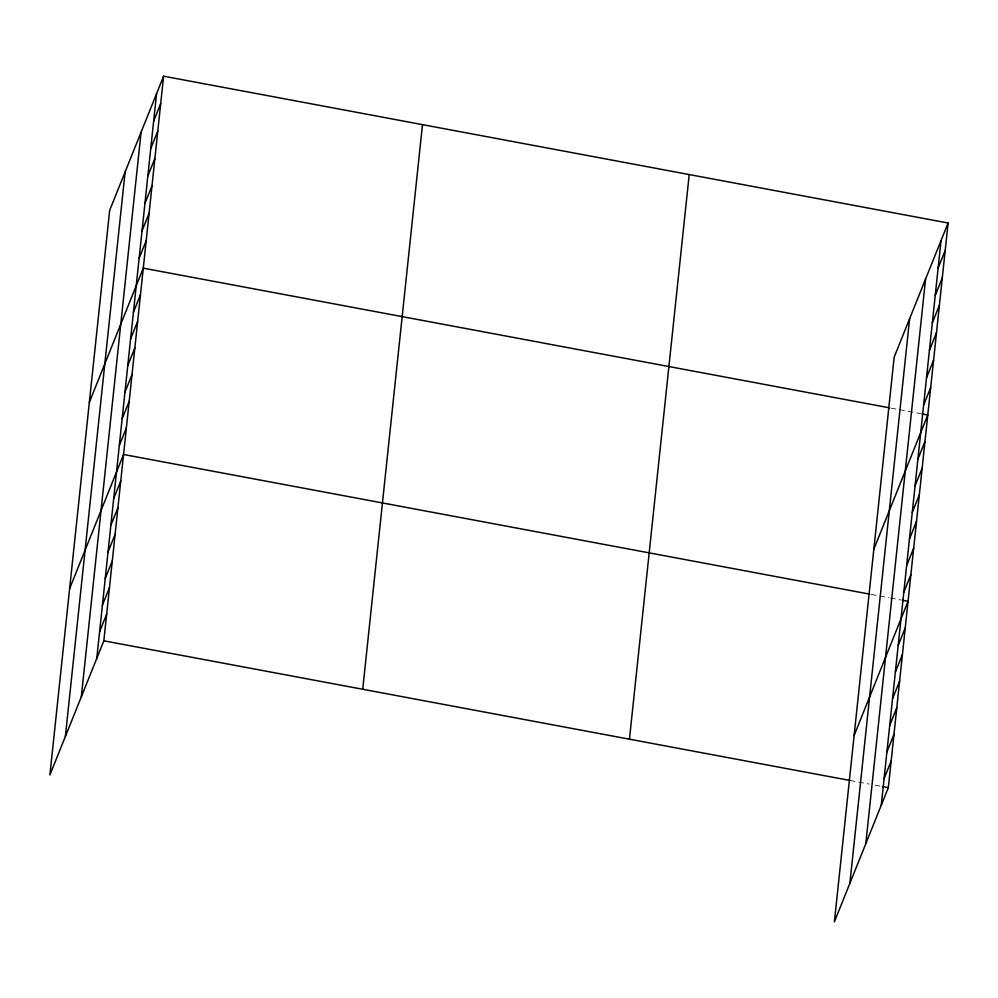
<?xml version="1.0" encoding="UTF-8"?>
<svg xmlns="http://www.w3.org/2000/svg" width="998" height="998" viewBox="0 0 998 998"><rect width="100%" height="100%" fill="white"/><g stroke="black" fill="none" stroke-linecap="round" stroke-linejoin="round"><path stroke-width="0.75" stroke-dasharray="4.99 3.74" d="M891.002 408.107L920.43 413.609M871.279 594.434L888.931 597.74M890.403 598.014L900.707 599.935M850.084 780.486L869.208 784.066M875.096 785.164L880.985 786.262"/><path stroke-width="1.5" d="M65.369 736.499L125.137 171.868M81.312 696.854L141.08 132.223M96.781 658.368L156.549 93.75M163.597 76.185L109.668 210.353L49.9 774.984L103.842 640.816L163.597 76.185L948.1 223.016L888.332 787.647L834.403 921.815L894.158 357.184L948.1 223.016M362.723 689.269L422.491 124.638M629.451 739.194L689.219 174.563M849.872 883.33L909.627 318.699M865.802 843.684L925.57 279.053M881.271 805.199L941.039 240.58M153.642 121.17L160.703 103.605M150.735 148.59L157.796 131.037M147.829 176.022L154.89 158.457M144.935 203.442L151.995 185.877M142.028 230.862L149.089 213.31M139.121 258.295L146.182 240.73M89.346 402.331L143.288 268.163L889.53 407.833M133.408 312.337L140.469 294.772M130.588 338.958L137.649 321.393M127.769 365.567L134.83 348.015M124.95 392.189L132.01 374.637M122.13 418.811L129.191 401.246M119.323 445.432L126.372 427.868M69.623 588.658L123.565 454.489L869.807 594.159M113.685 498.663L120.746 481.098M110.865 525.285L117.926 507.72M108.046 551.906L115.107 534.342M105.227 578.516L112.287 560.963M102.407 605.137L109.468 587.572M99.6 631.759L106.649 614.194M938.132 268L945.193 250.436M935.238 295.42L942.299 277.868M932.332 322.853L939.392 305.288M929.425 350.273L936.486 332.708M926.531 377.693L933.592 360.141M923.624 405.126L930.685 387.561M873.849 549.162L927.778 414.993L921.89 413.883M917.898 459.167L924.959 441.603M915.091 485.789L922.14 468.224M912.272 512.398L919.333 494.846M909.452 539.02L916.513 521.467M906.633 565.641L913.694 548.077M903.814 592.263L910.875 574.698M854.126 735.489L908.055 601.32L902.18 600.21M898.175 645.494L905.236 627.929M895.368 672.116L902.417 654.551M892.549 698.725L899.61 681.172M889.729 725.346L896.79 707.794M886.91 751.968L893.971 734.403M884.091 778.59L891.152 761.025M103.842 640.816L850.084 780.486M882.457 786.549L888.332 787.647"/></g></svg>
